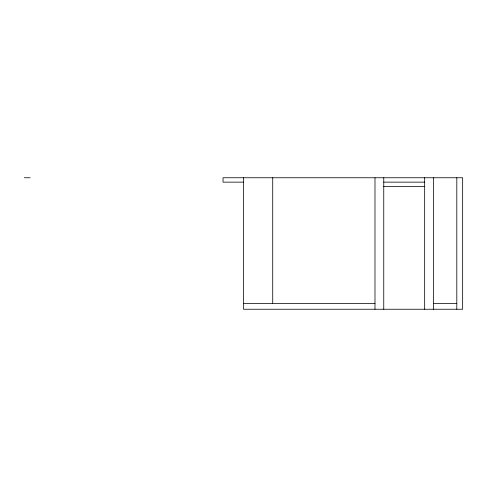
<?xml version="1.0" encoding="UTF-8"?>
<svg xmlns="http://www.w3.org/2000/svg" width="487" height="487" viewBox="0 0 487 487"><rect width="100%" height="100%" fill="white"/><g stroke="black" fill="none" stroke-linecap="round" stroke-linejoin="round"><path stroke-width="0.73" d="M24.35 177.755L30.194 177.755M243.5 182.138L223.046 182.138L223.046 177.755L462.65 177.755L462.65 309.245L243.5 309.245L243.5 177.755M383.756 182.138L424.664 182.138M383.756 186.521L424.664 186.521M243.5 303.401L374.99 303.401M433.369 303.401L456.806 303.401M456.806 177.755L456.806 309.245M433.43 177.755L433.43 309.245M424.664 177.755L424.664 309.245M383.756 177.755L383.756 309.245M374.99 177.755L374.99 309.245M272.72 177.755L272.72 303.401"/></g></svg>
